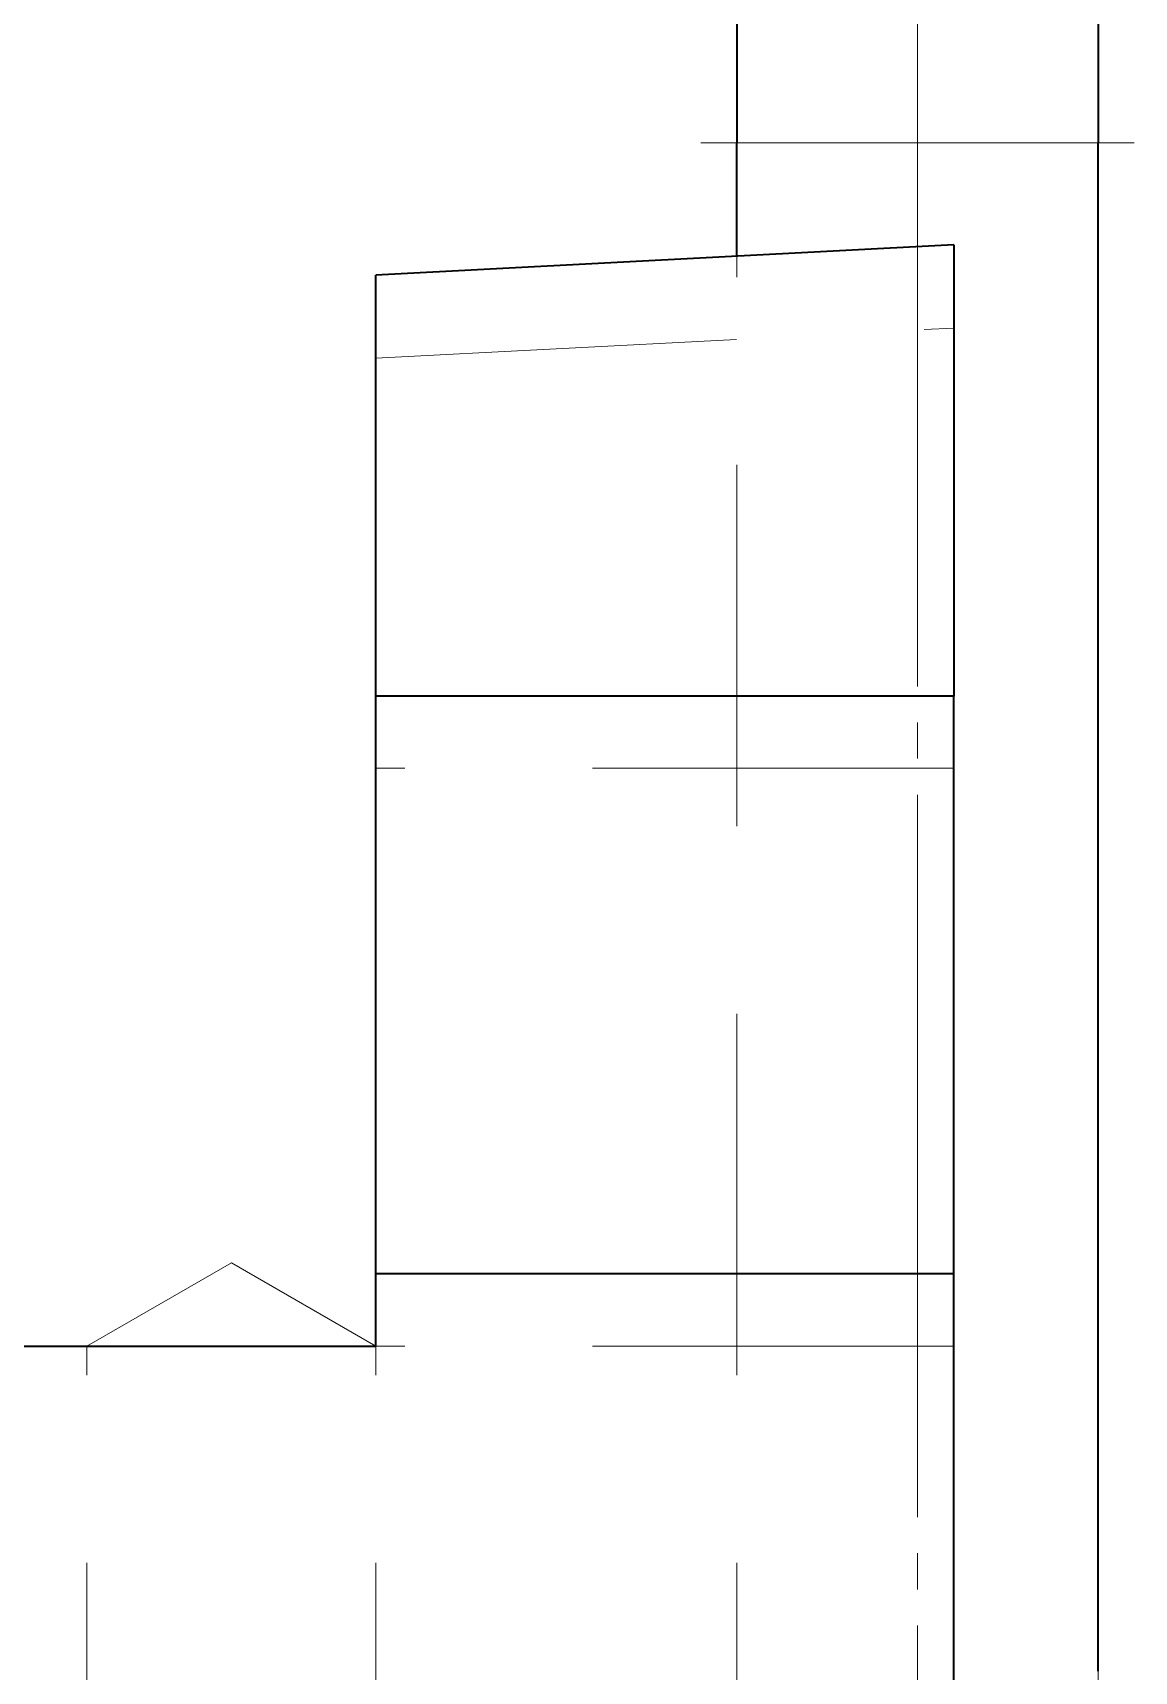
# Model space of a CAD drawing. Header units: millimetres. Extents: x 5606 to 13175, y -3239 to -2051.
# Drawn here: x 5999.2 to 6029.7, y -2413.78 to -2368.42 of the extents above; entities that cross this region are included whole.
import ezdxf

# ---------------------------------------------------------------- set-up
doc = ezdxf.new("R2010")
doc.units = ezdxf.units.MM
doc.linetypes.add('CENTER-HOKUTO', pattern=[23, 20, -1, 1, -1])
doc.linetypes.add('HIDDEN-HOKUTO', pattern=[3.8, 2.5, -1.3])
doc.layers.add('AM_7', color=2, linetype='CENTER-HOKUTO', lineweight=30)
doc.layers.add('AM_HID', color=1, linetype='HIDDEN-HOKUTO', lineweight=25)

msp = doc.modelspace()

# ---------------------------------------------------------------- linework, layer by layer
at = {"color": 7, "lineweight": 35, "ltscale": 0.125}
for p, q in [((6018.698, -2366.463), (6018.698, -2371.463)), ((6028.698, -2366.463), (6028.698, -2371.463))]:
    msp.add_line(p, q, dxfattribs=at)
at = {"color": 7, "lineweight": 35, "ltscale": 0.078512}
msp.add_line((6018.698, -2374.603), (6018.698, -2371.463), dxfattribs=at)
at = {"color": 7, "lineweight": 35}
for p, q in [((6028.698, -2413.783), (6028.698, -2371.463)), ((5964.698, -2404.784), (6008.698, -2404.784))]:
    msp.add_line(p, q, dxfattribs=at)
at = {"color": 7, "lineweight": 35, "ltscale": 0.400549}
msp.add_line((6024.698, -2374.289), (6008.698, -2375.128), dxfattribs=at)
at = {"color": 7, "lineweight": 35, "ltscale": 0.312399}
msp.add_line((6024.698, -2374.289), (6024.698, -2386.785), dxfattribs=at)
at = {"color": 7, "lineweight": 35, "ltscale": 0.291436}
msp.add_line((6008.698, -2386.785), (6008.698, -2375.128), dxfattribs=at)
at = {"color": 7, "lineweight": 35, "ltscale": 0.4}
for p, q in [((6008.698, -2402.785), (6008.698, -2386.785)), ((6024.698, -2386.785), (6008.698, -2386.785)), ((6024.698, -2402.785), (6024.698, -2386.785)), ((6024.698, -2402.785), (6008.698, -2402.785))]:
    msp.add_line(p, q, dxfattribs=at)
at = {"color": 7, "lineweight": 35, "ltscale": 0.049961}
msp.add_line((6008.698, -2404.784), (6008.698, -2402.785), dxfattribs=at)
at = {"color": 7, "lineweight": 35, "ltscale": 0.449961}
msp.add_line((6024.698, -2420.784), (6024.698, -2402.785), dxfattribs=at)
at = {"layer": 'AM_7', "color": 2, "lineweight": 13}
for p, q in [((6023.698, -2478.516), (6023.698, -2361.731)), ((6017.698, -2371.463), (6029.698, -2371.463))]:
    msp.add_line(p, q, dxfattribs=at)
at = {"layer": 'AM_HID', "color": 1, "lineweight": 13, "ltscale": 4}
for p, q in [((6018.698, -2420.783), (6018.698, -2374.603)), ((6008.698, -2377.433), (6024.698, -2376.595)), ((6024.698, -2388.785), (6008.698, -2388.785)), ((6004.698, -2402.474), (6000.698, -2404.784)), ((6004.698, -2402.474), (6008.698, -2404.784)), ((6000.698, -2404.784), (6006.616, -2404.784)), ((6000.698, -2420.784), (6000.698, -2404.784)), ((6002.78, -2404.784), (6008.698, -2404.784)), ((6008.698, -2404.784), (6008.698, -2404.785)), ((6008.698, -2420.784), (6008.698, -2404.784)), ((6024.698, -2404.785), (6008.698, -2404.785)), ((6028.698, -2468.784), (6028.698, -2413.783))]:
    msp.add_line(p, q, dxfattribs=at)

doc.saveas('drawing.dxf')
